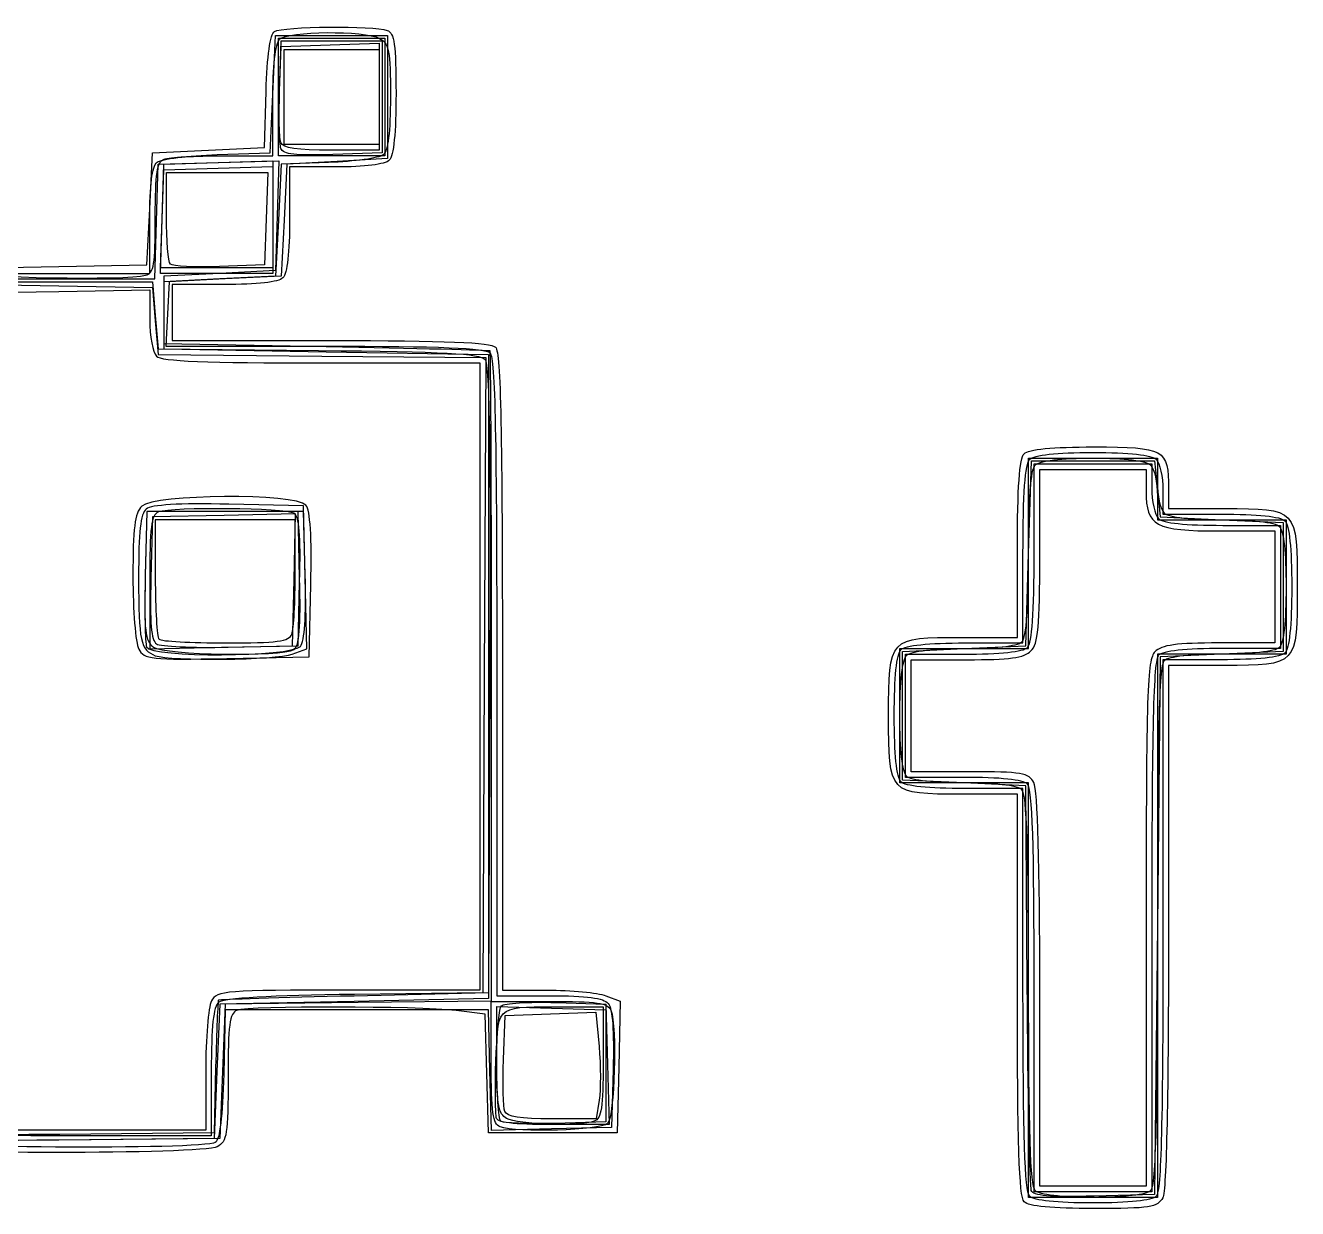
# Model space of a CAD drawing. Extents: x 86 to 356, y 52 to 258.
# Drawn here: x 194 to 258.1, y 60.3 to 119.9 of the extents above; entities that cross this region are included whole.
import ezdxf

# ---------------------------------------------------------------- set-up
doc = ezdxf.new("R2010")
doc.units = 0
doc.layers.add('Layer_1', color=7, linetype='CONTINUOUS')

msp = doc.modelspace()

# ---------------------------------------------------------------- linework, layer by layer
at = {"layer": 'Layer_1', "color": 7}
for points in [[(203.61844, 113.391624), (206.284277, 113.473502), (206.425388, 116.436836), (206.566499, 119.400169), (209.388721, 119.400169), (212.210944, 119.400169), (212.210944, 116.295724), (212.210944, 113.19128), (209.670944, 113.050169), (207.130944, 112.909058), (206.989832, 110.086836), (206.848721, 107.264613), (204.026499, 107.123502), (201.204277, 106.982391), (201.119638, 105.359613), (201.034997, 103.736836), (209.035972, 103.736836)], [(206.707613, 116.295724), (206.707613, 119.259058), (209.388724, 119.259058), (212.069835, 119.259058), (212.069835, 116.295724), (212.069835, 113.332391), (209.388724, 113.332391), (206.707613, 113.332391), (206.707613, 116.295724), (206.707613, 116.295724)], [(206.765477, 116.602892), (206.848724, 118.835724), (209.318169, 118.917267), (211.787613, 118.998812), (211.787613, 116.306711), (211.787613, 113.614613), (209.379868, 113.614613)], [(206.766479, 116.600282), (206.848724, 119.117947), (209.388724, 119.117947), (211.928724, 119.117947), (211.928724, 116.295724), (211.928724, 113.473502), (209.454665, 113.391892)], [(206.989835, 116.295724), (206.989835, 118.694613), (209.388724, 118.694613), (211.787613, 118.694613), (211.787613, 116.295724), (211.787613, 113.896836), (209.388724, 113.896836), (206.989835, 113.896836), (206.989835, 116.295724), (206.989835, 116.295724)], [(191.185391, 110.098223), (191.185391, 107.673613), (195.630391, 107.751337), (200.075391, 107.829058), (200.216502, 110.65128), (200.357613, 113.473502), (203.179835, 113.614613), (206.002057, 113.755724), (206.083563, 116.56806)], [(203.908474, 113.332391), (206.425391, 113.332391), (206.425391, 116.098169)], [(206.827174, 113.992337), (206.827174, 113.992337)], [(206.832417, 113.696449), (206.832417, 113.696449)], [(190.640693, 107.123502), (195.559835, 107.123502), (200.478977, 107.123502), (200.559408, 110.01628), (200.639835, 112.909058), (203.684059, 112.989265), (206.728286, 113.069476), (206.647392, 110.308154), (206.566502, 107.546836), (203.74428, 107.405724), (200.922057, 107.264613), (200.922057, 105.430169), (200.922057, 103.595724), (209.106502, 103.454613), (217.290946, 103.313502), (217.290946, 87.085724), (217.290946, 70.857947), (210.517613, 70.716836), (203.74428, 70.575724), (203.603169, 67.189058), (203.462057, 63.802391), (195.623251, 63.72736)], [(200.841283, 110.157391), (200.922057, 112.909058), (203.673724, 112.989833), (206.425391, 113.070607), (206.425391, 110.238166), (206.425391, 107.405724), (203.592949, 107.405724), (200.760508, 107.405724), (200.841283, 110.157391), (200.841283, 110.157391)], [(209.233547, 112.991941), (206.848724, 112.909058), (206.707613, 110.086836), (206.566502, 107.264613), (203.74428, 107.123502), (200.922057, 106.982391), (200.922057, 105.430169), (200.922057, 103.877947), (209.106502, 103.721677)], [(200.840515, 110.157391), (200.922057, 112.626836), (203.673724, 112.70761), (206.425391, 112.788385), (206.425391, 110.238166), (206.425391, 107.687947), (203.592182, 107.687947), (200.75897, 107.687947), (200.840515, 110.157391), (200.840515, 110.157391)], [(201.063169, 110.274985), (201.063169, 112.485724), (203.614582, 112.485724), (206.165995, 112.485724), (206.084026, 110.157391), (206.002057, 107.829058), (203.731247, 107.748018)], [(209.614502, 112.767947), (207.272057, 112.767947), (207.272057, 110.14328)], [(190.903166, 109.922642), (190.903166, 107.405724), (195.559832, 107.405724), (200.216499, 107.405724), (200.216499, 110.05228)], [(201.261802, 107.865611), (201.261802, 107.865625)], [(180.294441, 70.999058), (173.965212, 70.999058), (174.038079, 87.15628), (174.110946, 103.313502), (182.295391, 103.454613), (190.479835, 103.595724), (190.620946, 105.289058), (190.762057, 106.982391), (195.559835, 106.982391), (200.357613, 106.982391), (200.498724, 105.289058), (200.639835, 103.595724), (208.722716, 103.520893)], [(190.875037, 105.789771), (190.903174, 106.854928), (195.630396, 106.777549), (200.357619, 106.700169), (200.49873, 105.006836), (200.639841, 103.313502), (208.897169, 103.23868), (217.154498, 103.163857), (217.081614, 87.152013), (217.008724, 71.140169), (210.539996, 71.064192)], [(190.956743, 104.871883), (191.04428, 106.417947), (195.630391, 106.495493), (200.216502, 106.573039), (200.216502, 105.070271)], [(203.970057, 106.84128), (201.345391, 106.84128), (201.345391, 105.430169), (201.345391, 104.019058), (209.33228, 104.019058)], [(208.880724, 102.890169), (216.867613, 102.890169), (216.867613, 87.085724), (216.867613, 71.28128), (210.245319, 71.28128)], [(244.455355, 71.563502), (244.38428, 81.582391), (241.279835, 81.723502), (238.175391, 81.864613), (238.175391, 85.110169), (238.175391, 88.355724), (241.279835, 88.496836), (244.38428, 88.637947), (244.525391, 93.294613), (244.666502, 97.95128), (247.770946, 97.95128), (250.875391, 97.95128), (251.016502, 96.540169), (251.157613, 95.129058), (254.262057, 94.987947), (257.366502, 94.846836), (257.366502, 91.60128), (257.366502, 88.355724), (254.262057, 88.214613), (251.157613, 88.073502), (251.016502, 74.526836), (250.875391, 60.980169), (247.836329, 60.900012)], [(244.525391, 93.63328), (244.525391, 98.092391), (247.770946, 98.092391), (251.016502, 98.092391), (251.016502, 96.878836)], [(244.807613, 93.351058), (244.807613, 97.810169), (247.770946, 97.810169), (250.73428, 97.810169), (250.73428, 96.596613)], [(245.089835, 93.173661), (245.089835, 97.527947), (247.770946, 97.527947), (250.452057, 97.527947), (250.452057, 96.419217)], [(251.016502, 96.201502), (251.016502, 94.987947), (253.923391, 94.987947)], [(251.298724, 96.483724), (251.298724, 95.270169), (254.205613, 95.270169)], [(251.580946, 96.558722), (251.580946, 95.552391), (254.383009, 95.552391)], [(207.403257, 88.210846), (208.135643, 88.489297), (208.05663, 92.091401), (207.977613, 95.693502), (204.206664, 95.772468)], [(207.775319, 92.047061), (207.695391, 95.41128), (203.885391, 95.41128), (200.075391, 95.41128), (199.994963, 92.169156)], [(208.057694, 92.206119), (207.977613, 95.41128), (204.026502, 95.41128), (200.075391, 95.41128), (199.995093, 92.18298)], [(207.492755, 91.962553), (207.572339, 95.287162), (203.964977, 95.208108), (200.357613, 95.129052), (200.277024, 92.047465)], [(207.55428, 92.329919), (207.55428, 94.987947), (204.026502, 94.987947), (200.498724, 94.987947), (200.498724, 92.071651)], [(254.600724, 94.987947), (257.507613, 94.987947), (257.507613, 91.60128), (257.507613, 88.214613), (254.600724, 88.214613)], [(254.141105, 94.423502), (256.943169, 94.423502), (256.943169, 91.60128), (256.943169, 88.779058), (254.141105, 88.779058)], [(254.318502, 94.705724), (257.225391, 94.705724), (257.225391, 91.60128), (257.225391, 88.496836), (254.318502, 88.496836)], [(241.158883, 89.06128), (243.960946, 89.06128), (243.960946, 93.520391)], [(241.33628, 88.779058), (244.243169, 88.779058), (244.243169, 93.238169)], [(241.618502, 88.496836), (244.525391, 88.496836), (244.525391, 92.955947)], [(200.216502, 91.845117), (200.216502, 88.480453), (203.955946, 88.559198), (207.695391, 88.637947), (207.775638, 91.860857), (207.775638, 91.860857)], [(204.167613, 88.566866), (207.413169, 88.637941), (207.492755, 91.962553), (207.492755, 91.962553)], [(204.110982, 87.995482), (208.259835, 88.073502), (208.339055, 91.703032), (208.339055, 91.703032)], [(207.382974, 89.225474), (207.382974, 89.225474)], [(207.811472, 88.607788), (207.811472, 88.607786)], [(207.403257, 88.210846), (207.403257, 88.210846)], [(207.493097, 88.453049), (207.493097, 88.453049)], [(240.941169, 81.723502), (238.03428, 81.723502), (238.03428, 85.110169), (238.03428, 88.496836), (240.941169, 88.496836)], [(241.223391, 82.005724), (238.316502, 82.005724), (238.316502, 85.110169), (238.316502, 88.214613), (241.223391, 88.214613)], [(241.552129, 82.287947), (238.598724, 82.287947), (238.598724, 85.110169), (238.598724, 87.932391), (241.400787, 87.932391)], [(253.923391, 88.214613), (251.016502, 88.214613), (251.016502, 74.865502)], [(254.205613, 87.932391), (251.298724, 87.932391), (251.298724, 74.58328)], [(217.996502, 87.311502), (217.996502, 71.28128), (220.235907, 71.28128)], [(254.383009, 87.650169), (251.580946, 87.650169), (251.580946, 74.508282)], [(217.363889, 86.912818), (217.290946, 71.140169), (210.517613, 70.986172)], [(217.432057, 87.085724), (217.432057, 70.716836), (220.365196, 70.716836)], [(217.714277, 87.02928), (217.714277, 70.999058), (220.360833, 70.999058)], [(244.525391, 71.619947), (244.525391, 81.723502), (241.618502, 81.723502)], [(243.960946, 71.055502), (243.960946, 81.159058), (241.158883, 81.159058)], [(244.243169, 71.337724), (244.243169, 81.44128), (241.33628, 81.44128)], [(250.73428, 74.470391), (250.73428, 61.12128), (247.770946, 61.12128), (244.807613, 61.12128), (244.807613, 71.224836), (244.807613, 71.224836)], [(250.452057, 74.647788), (250.452057, 61.403502), (247.770946, 61.403502), (245.089835, 61.403502), (245.089835, 71.299833), (245.089835, 71.299833)], [(251.016502, 74.188169), (251.016502, 60.839058), (247.770946, 60.839058), (244.525391, 60.839058), (244.525391, 70.942613), (244.525391, 70.942613)], [(217.432057, 67.647694), (217.432057, 70.727052), (210.72928, 70.651388), (204.026502, 70.575724), (203.885391, 67.189058), (203.74428, 63.802391), (195.630391, 63.727506), (187.516502, 63.652624), (187.516502, 66.846062), (187.516502, 66.846062)], [(223.208229, 71.002625), (223.941143, 70.723973), (223.861599, 67.404292), (223.782057, 64.084613), (220.536502, 64.084613), (217.290946, 64.084613), (217.21123, 67.080275), (217.131513, 70.07594), (215.659008, 70.252823)], [(220.703366, 70.657922), (223.217613, 70.575724), (223.297716, 67.541836), (223.377819, 64.507947), (220.546049, 64.507947)], [(223.580585, 67.288964), (223.499832, 64.366836), (220.475587, 64.286828), (217.451342, 64.206824), (217.371143, 67.250162), (217.290944, 70.293502), (210.658721, 70.293502), (204.026499, 70.293502), (203.946139, 67.058544)], [(217.71428, 67.669648), (217.71428, 70.455052), (220.465946, 70.374277), (223.217613, 70.293502), (223.217613, 67.47128), (223.217613, 64.649058), (220.663934, 64.568664)], [(218.054366, 67.778448), (218.137613, 70.01128), (220.425772, 70.0926), (222.713934, 70.173919), (222.871688, 68.434169)], [(220.566697, 70.434613), (223.076502, 70.434613), (223.076502, 67.642586)], [(203.038724, 67.207611), (203.038724, 64.225724), (195.559835, 64.225724), (188.080946, 64.225724), (188.080946, 67.414836), (188.080946, 67.414836)], [(203.541571, 67.400724), (203.462057, 64.084613), (195.681803, 64.009683)], [(203.320946, 67.154503), (203.320946, 63.943502), (195.747984, 63.943502)], [(222.874933, 65.742291), (222.720428, 64.790169), (220.490717, 64.790169)], [(217.684576, 64.860724), (217.684576, 64.860724)], [(218.116063, 65.167892), (218.116063, 65.167892)], [(218.208169, 64.812775), (218.208169, 64.812775)], [(217.912267, 64.686258), (217.912267, 64.686258)], [(244.661845, 61.182234), (244.661845, 61.182234)], [(244.864057, 61.177724), (244.864057, 61.177724)], [(244.299613, 60.61328), (244.299613, 60.61328)], [(244.581835, 60.895502), (244.581835, 60.895502)]]:
    msp.add_lwpolyline(points, dxfattribs=at)
for points in [[(206.083563, 116.56806), (206.136124, 118.381629), (206.286467, 119.457542), (206.506897, 119.597626)], [(206.506897, 119.597626), (206.911781, 119.854933), (211.543598, 119.899426), (212.187863, 119.652196)], [(206.764057, 119.202613), (207.184032, 119.622588), (211.041849, 119.658179), (211.806166, 119.249129)], [(212.187863, 119.652196), (212.556423, 119.510766), (212.63428, 118.954582), (212.63428, 116.463085)], [(206.425391, 116.098169), (206.425391, 117.873033), (206.546727, 118.985283), (206.764057, 119.202613)], [(211.806166, 119.249129), (212.286071, 118.99229), (212.352057, 118.638262), (212.352057, 116.320351)], [(206.827174, 113.992337), (206.747454, 114.200086), (206.719689, 115.374836), (206.765477, 116.602892)], [(206.832417, 113.696449), (206.750914, 113.908841), (206.721242, 115.215567), (206.766479, 116.600282)], [(212.352057, 116.320351), (212.352057, 114.501435), (212.238288, 113.589307), (211.985214, 113.379274)], [(212.63428, 116.463085), (212.63428, 114.4922), (212.516791, 113.327791), (212.295613, 113.106613)], [(209.379868, 113.614613), (207.62921, 113.614613), (206.932564, 113.717698), (206.827174, 113.992337)], [(209.454665, 113.391892), (207.564084, 113.329529), (206.945656, 113.401347), (206.832417, 113.696449)], [(200.216499, 110.05228), (200.216499, 111.883807), (200.329845, 112.792901), (200.584551, 113.004291)], [(200.498724, 110.216771), (200.498724, 112.485044), (200.579979, 113.020959), (200.94514, 113.161085)], [(200.584551, 113.004291), (200.78698, 113.172292), (202.15223, 113.346593), (203.61844, 113.391624)], [(200.94514, 113.161085), (201.190668, 113.255305), (202.524168, 113.332391), (203.908474, 113.332391)], [(211.985214, 113.379274), (211.78345, 113.211826), (210.5452, 113.037525), (209.233547, 112.991941)], [(212.295613, 113.106613), (212.086611, 112.897611), (211.060106, 112.767947), (209.614502, 112.767947)], [(200.004835, 107.306704), (200.432396, 107.425356), (200.498724, 107.816169), (200.498724, 110.216771)], [(201.261802, 107.865625), (201.152554, 107.974859), (201.063169, 109.059075), (201.063169, 110.274985)], [(207.272057, 110.14328), (207.272057, 108.478169), (207.148244, 107.3948), (206.933391, 107.179947)], [(203.731247, 107.748018), (202.482298, 107.703446), (201.371048, 107.756371), (201.261802, 107.865611)], [(190.973724, 107.474937), (191.327809, 107.191772), (199.070897, 107.047531), (200.004835, 107.306704)], [(206.933391, 107.179947), (206.718538, 106.965094), (205.635169, 106.84128), (203.970057, 106.84128)], [(200.216502, 105.070271), (200.216502, 104.243749), (200.368902, 103.415102), (200.555169, 103.228836)], [(209.33228, 104.019058), (215.168009, 104.019058), (217.410383, 103.927844), (217.657835, 103.680391)], [(208.722716, 103.520893), (215.085704, 103.461982), (216.872758, 103.36514), (217.121215, 103.065765)], [(209.035972, 103.736836), (214.882654, 103.736836), (217.12813, 103.64565), (217.37561, 103.398169)], [(209.106502, 103.721677), (213.607946, 103.635727), (217.322696, 103.540477), (217.361502, 103.510011)], [(217.361502, 103.510011), (217.400307, 103.479542), (217.432057, 96.088613), (217.432057, 87.085724)], [(217.37561, 103.398169), (217.631066, 103.142713), (217.714277, 99.120933), (217.714277, 87.02928)], [(217.657835, 103.680391), (217.913291, 103.424935), (217.996502, 99.403155), (217.996502, 87.311502)], [(200.555169, 103.228836), (200.802621, 102.981383), (203.044995, 102.890169), (208.880724, 102.890169)], [(217.121215, 103.065765), (217.347543, 102.793059), (217.416197, 98.223277), (217.363889, 86.912818)], [(243.960946, 93.520391), (243.960946, 96.612294), (244.064784, 98.08334), (244.299613, 98.318169)], [(244.299613, 98.318169), (244.522935, 98.541491), (245.721062, 98.656836), (247.817462, 98.656836)], [(244.581835, 98.035947), (244.800535, 98.254646), (245.930231, 98.374613), (247.770946, 98.374613)], [(247.770946, 98.374613), (249.611662, 98.374613), (250.741358, 98.254646), (250.960057, 98.035947)], [(247.817462, 98.656836), (251.379533, 98.656836), (251.580946, 98.544548), (251.580946, 96.558722)], [(244.243169, 93.238169), (244.243169, 96.330071), (244.347007, 97.801118), (244.581835, 98.035947)], [(244.525391, 92.955947), (244.525391, 96.047849), (244.629229, 97.518896), (244.864057, 97.753724)], [(244.864057, 97.753724), (245.077844, 97.967511), (246.149738, 98.092391), (247.770946, 98.092391)], [(247.770946, 98.092391), (249.392155, 98.092391), (250.464049, 97.967511), (250.677835, 97.753724)], [(250.677835, 97.753724), (250.864102, 97.567458), (251.016502, 96.868958), (251.016502, 96.201502)], [(250.960057, 98.035947), (251.146324, 97.84968), (251.298724, 97.15118), (251.298724, 96.483724)], [(251.016502, 96.878836), (251.016502, 96.21138), (251.168902, 95.51288), (251.355169, 95.326613)], [(208.092833, 95.724699), (207.59098, 96.329394), (200.424929, 96.284944), (199.813328, 95.673343)], [(250.452057, 96.419217), (250.452057, 94.664258), (250.897091, 94.423502), (254.141105, 94.423502)], [(250.73428, 96.596613), (250.73428, 95.929158), (250.88668, 95.230658), (251.072946, 95.044391)], [(199.813328, 95.673343), (199.463937, 95.323952), (199.369835, 94.57148), (199.369835, 92.127012)], [(204.206664, 95.772468), (201.66691, 95.825653), (200.307787, 95.745262), (200.043886, 95.526246)], [(207.493416, 95.313758), (207.074169, 95.579772), (201.328282, 95.636412), (200.662918, 95.381085)], [(208.339055, 91.703032), (208.392209, 94.138249), (208.3112, 95.461597), (208.092833, 95.724699)], [(254.383009, 95.552391), (258.085153, 95.552391), (258.072057, 95.566418), (258.072057, 91.60128)], [(200.043886, 95.526246), (199.752032, 95.284026), (199.653161, 94.399787), (199.656378, 92.060614)], [(200.662918, 95.381085), (200.290388, 95.238131), (200.216502, 94.652901), (200.216502, 91.845117)], [(207.775638, 91.860857), (207.835111, 94.249419), (207.762063, 95.143307), (207.493416, 95.313758)], [(251.072946, 95.044391), (251.292512, 94.824825), (252.433884, 94.705724), (254.318502, 94.705724)], [(251.355169, 95.326613), (251.574735, 95.107047), (252.716106, 94.987947), (254.600724, 94.987947)], [(253.923391, 94.987947), (255.808009, 94.987947), (256.94938, 94.868846), (257.168946, 94.64928)], [(254.205613, 95.270169), (256.090231, 95.270169), (257.231602, 95.151068), (257.451169, 94.931502)], [(257.451169, 94.931502), (257.671976, 94.710694), (257.789835, 93.551749), (257.789835, 91.60128)], [(257.168946, 94.64928), (257.385318, 94.432909), (257.507613, 93.332242), (257.507613, 91.60128)], [(244.186724, 88.835502), (244.421553, 89.070331), (244.525391, 90.541378), (244.525391, 93.63328)], [(244.468946, 88.55328), (244.703775, 88.788109), (244.807613, 90.259155), (244.807613, 93.351058)], [(244.646343, 88.375884), (245.011191, 88.740732), (245.089835, 89.591516), (245.089835, 93.173661)], [(199.369835, 92.127012), (199.369835, 90.420451), (199.503101, 88.775163), (199.665982, 88.470818)], [(199.656378, 92.060614), (199.660781, 88.857276), (199.75438, 88.421446), (200.498724, 88.1381)], [(199.994963, 92.169156), (199.925418, 89.36562), (199.980429, 88.878846), (200.401682, 88.570823)], [(199.995093, 92.18298), (199.950931, 90.407415), (199.978696, 88.788165), (200.056792, 88.584646)], [(200.277024, 92.047465), (200.217569, 89.773902), (200.291559, 88.904243), (200.559247, 88.730832)], [(200.498724, 92.071651), (200.498724, 90.467687), (200.583391, 89.070687), (200.686873, 88.967207)], [(207.382974, 89.225474), (207.477193, 89.471002), (207.55428, 90.868002), (207.55428, 92.329919)], [(207.493097, 88.453049), (207.762399, 88.623929), (207.834755, 89.54535), (207.775319, 92.047061)], [(207.811472, 88.607786), (208.027456, 88.868034), (208.110701, 90.08457), (208.057694, 92.206119)], [(258.072057, 91.60128), (258.072057, 87.636145), (258.085153, 87.650169), (254.383009, 87.650169)], [(257.507613, 91.60128), (257.507613, 89.870318), (257.385318, 88.769651), (257.168946, 88.55328)], [(257.789835, 91.60128), (257.789835, 89.650811), (257.671976, 88.491866), (257.451169, 88.271058)], [(204.043345, 88.779058), (206.672095, 88.779058), (207.240841, 88.855083), (207.382974, 89.225474)], [(200.056792, 88.584646), (200.267474, 88.035617), (207.354162, 88.056761), (207.811472, 88.607788)], [(200.401682, 88.570823), (200.953435, 88.167372), (206.887558, 88.06882), (207.493097, 88.453049)], [(200.559247, 88.730832), (200.758792, 88.60156), (202.382557, 88.527773), (204.167613, 88.566866)], [(200.686873, 88.967207), (200.790353, 88.863724), (202.300767, 88.779058), (204.043345, 88.779058)], [(237.469835, 85.110169), (237.469835, 89.075304), (237.45674, 89.06128), (241.158883, 89.06128)], [(238.090724, 88.440391), (238.31029, 88.659957), (239.451662, 88.779058), (241.33628, 88.779058)], [(240.941169, 88.496836), (242.825786, 88.496836), (243.967158, 88.615936), (244.186724, 88.835502)], [(241.223391, 88.214613), (243.108009, 88.214613), (244.24938, 88.333714), (244.468946, 88.55328)], [(254.141105, 88.779058), (251.970072, 88.779058), (251.239167, 88.679182), (250.89555, 88.335565)], [(257.168946, 88.55328), (256.94938, 88.333714), (255.808009, 88.214613), (253.923391, 88.214613)], [(199.665982, 88.470818), (199.942617, 87.953922), (200.235487, 87.922601), (204.110982, 87.995482)], [(200.498724, 88.1381), (201.226025, 87.861243), (206.633583, 87.918215), (207.403257, 88.210846)], [(237.752057, 85.110169), (237.752057, 87.060638), (237.869916, 88.219583), (238.090724, 88.440391)], [(238.03428, 85.110169), (238.03428, 86.841131), (238.156575, 87.941798), (238.372946, 88.158169)], [(238.372946, 88.158169), (238.592512, 88.377735), (239.733884, 88.496836), (241.618502, 88.496836)], [(241.400787, 87.932391), (243.571821, 87.932391), (244.302726, 88.032267), (244.646343, 88.375884)], [(250.89555, 88.335565), (250.504974, 87.944992), (250.452057, 86.311753), (250.452057, 74.647788)], [(251.072946, 88.158169), (250.819085, 87.904307), (250.73428, 84.476738), (250.73428, 74.470391)], [(251.355169, 87.875947), (251.101307, 87.622085), (251.016502, 84.194516), (251.016502, 74.188169)], [(254.318502, 88.496836), (252.433884, 88.496836), (251.292512, 88.377735), (251.072946, 88.158169)], [(254.600724, 88.214613), (252.716106, 88.214613), (251.574735, 88.095513), (251.355169, 87.875947)], [(257.451169, 88.271058), (257.231602, 88.051492), (256.090231, 87.932391), (254.205613, 87.932391)], [(241.158883, 81.159058), (237.45674, 81.159058), (237.469835, 81.145031), (237.469835, 85.110169)], [(238.090724, 81.779947), (237.869916, 82.000755), (237.752057, 83.1597), (237.752057, 85.110169)], [(238.372946, 82.062169), (238.156575, 82.27854), (238.03428, 83.379207), (238.03428, 85.110169)], [(244.797684, 81.742056), (244.537413, 82.228375), (244.18323, 82.287947), (241.552129, 82.287947)], [(241.33628, 81.44128), (239.451662, 81.44128), (238.31029, 81.560381), (238.090724, 81.779947)], [(241.618502, 81.723502), (239.733884, 81.723502), (238.592512, 81.842603), (238.372946, 82.062169)], [(244.186724, 81.384836), (243.967158, 81.604402), (242.825786, 81.723502), (240.941169, 81.723502)], [(244.468946, 81.667058), (244.24938, 81.886624), (243.108009, 82.005724), (241.223391, 82.005724)], [(244.807613, 71.224836), (244.807613, 78.70686), (244.71974, 81.416264), (244.468946, 81.667058)], [(245.089835, 71.299833), (245.089835, 77.581919), (244.983138, 81.395529), (244.797684, 81.742056)], [(244.525391, 70.942613), (244.525391, 78.424638), (244.437518, 81.134042), (244.186724, 81.384836)], [(251.016502, 74.865502), (251.016502, 64.859155), (250.931697, 61.431586), (250.677835, 61.177724)], [(251.298724, 74.58328), (251.298724, 64.576933), (251.213919, 61.149364), (250.960057, 60.895502)], [(251.580946, 74.508282), (251.580946, 65.988953), (251.478184, 61.174383), (251.288796, 60.820505)], [(210.245319, 71.28128), (203.986895, 71.28128), (203.606976, 71.251285), (203.330875, 70.735389)], [(220.235907, 71.28128), (221.467581, 71.28128), (222.805125, 71.155886), (223.208229, 71.002625)], [(244.581835, 60.895502), (244.331041, 61.146296), (244.243169, 63.8557), (244.243169, 71.337724)], [(244.661845, 61.182234), (244.587367, 61.381543), (244.494442, 66.053113), (244.455355, 71.563502)], [(244.864057, 61.177724), (244.613263, 61.428518), (244.525391, 64.137922), (244.525391, 71.619947)], [(203.330875, 70.735389), (203.170192, 70.43515), (203.038724, 68.84765), (203.038724, 67.207611)], [(203.696107, 70.676856), (203.424268, 70.451248), (203.320946, 69.481182), (203.320946, 67.154503)], [(203.682682, 70.774505), (203.648801, 70.742786), (203.585301, 69.224586), (203.541571, 67.400724)], [(210.517613, 70.986172), (206.79228, 70.901471), (203.71656, 70.806221), (203.682682, 70.774505)], [(210.539996, 71.064192), (206.347472, 71.01495), (203.939259, 70.878653), (203.696107, 70.676856)], [(217.93966, 70.49066), (218.076862, 70.627862), (219.320528, 70.703128), (220.703366, 70.657922)], [(220.360833, 70.999058), (222.281397, 70.999058), (223.097079, 70.890984), (223.334363, 70.605076)], [(220.365196, 70.716836), (222.779488, 70.716836), (223.328636, 70.63787), (223.46964, 70.270419)], [(223.334363, 70.605076), (223.548352, 70.347235), (223.633434, 69.201359), (223.580585, 67.288964)], [(244.299613, 60.61328), (244.048819, 60.864074), (243.960946, 63.573478), (243.960946, 71.055502)], [(204.614029, 70.263293), (204.243215, 70.121), (204.167613, 69.549144), (204.167613, 66.886555)], [(215.659008, 70.252823), (213.767281, 70.480065), (205.200083, 70.488199), (204.614029, 70.263293)], [(217.684576, 64.860724), (217.559819, 66.342397), (217.738664, 70.289664), (217.93966, 70.49066)], [(217.71428, 67.32111), (217.71428, 70.532533), (217.624573, 70.434613), (220.566697, 70.434613)], [(223.46964, 70.270419), (223.788938, 69.438344), (223.65637, 64.918481), (223.30228, 64.564391)], [(222.871688, 68.434169), (222.958454, 67.477303), (222.959913, 66.26596), (222.874933, 65.742291)], [(217.878474, 64.397031), (217.509144, 64.538754), (217.432057, 65.100069), (217.432057, 67.647694)], [(217.912267, 64.686258), (217.803374, 64.79515), (217.71428, 66.137676), (217.71428, 67.669648)], [(218.116063, 65.167892), (218.036343, 65.375642), (218.008578, 66.550392), (218.054366, 67.778448)], [(223.076502, 67.642586), (223.076502, 65.35697), (222.995532, 64.819486), (222.630086, 64.679253)], [(203.946139, 67.058544), (203.892664, 64.905787), (203.751045, 63.750677), (203.522806, 63.605643)], [(204.167613, 66.886555), (204.167613, 64.006283), (204.112238, 63.65149), (203.621722, 63.388972)], [(218.208169, 64.812775), (217.804015, 65.048171), (217.71428, 65.50392), (217.71428, 67.32111)], [(220.546049, 64.507947), (218.484625, 64.507947), (217.7062, 64.603916), (217.684576, 64.860724)], [(220.490717, 64.790169), (218.888762, 64.790169), (218.2202, 64.896513), (218.116063, 65.167892)], [(222.630086, 64.679253), (221.911486, 64.403499), (218.746784, 64.49906), (218.208169, 64.812775)], [(223.30228, 64.564391), (222.948678, 64.210789), (218.705046, 64.079844), (217.878474, 64.397031)], [(220.663934, 64.568664), (219.259407, 64.524448), (218.021157, 64.577356), (217.912267, 64.686258)], [(203.522806, 63.605643), (202.925118, 63.225842), (187.959661, 63.331007), (187.572944, 63.717724)], [(195.623251, 63.72736), (189.501805, 63.668765), (187.755976, 63.730605), (187.654503, 64.009582)], [(195.681803, 64.009683), (191.402662, 63.968473), (187.814912, 64.021396), (187.709025, 64.127277)], [(195.747984, 63.943502), (191.582853, 63.943502), (188.090353, 64.028169), (187.986873, 64.131651)], [(203.621722, 63.388972), (202.891681, 62.998267), (188.118634, 63.009843), (187.445946, 63.401644)], [(247.836329, 60.900012), (245.561462, 60.840012), (244.763214, 60.910991), (244.661845, 61.182234)], [(247.770946, 60.839058), (246.149738, 60.839058), (245.077844, 60.963938), (244.864057, 61.177724)], [(250.677835, 61.177724), (250.464049, 60.963938), (249.392155, 60.839058), (247.770946, 60.839058)], [(247.817462, 60.274613), (245.721062, 60.274613), (244.522935, 60.389958), (244.299613, 60.61328)], [(247.770946, 60.556836), (245.930231, 60.556836), (244.800535, 60.676803), (244.581835, 60.895502)], [(250.960057, 60.895502), (250.741358, 60.676803), (249.611662, 60.556836), (247.770946, 60.556836)], [(251.288796, 60.820505), (251.026495, 60.330395), (250.671782, 60.274613), (247.817462, 60.274613)]]:
    msp.add_open_spline(points, degree=3, dxfattribs=at)

doc.saveas('drawing.dxf')
